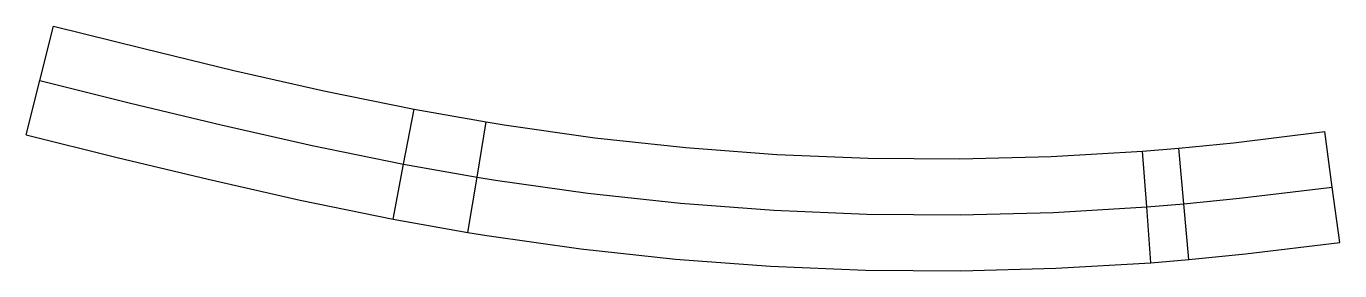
# Model space of a CAD drawing. Extents: x 8915 to 9146, y 3812 to 3855.
import ezdxf

# ---------------------------------------------------------------- set-up
doc = ezdxf.new("R2010")
doc.units = 0
doc.header["$MEASUREMENT"] = 0
doc.layers.add('MILLING', color=7, linetype='CONTINUOUS')

msp = doc.modelspace()

# ---------------------------------------------------------------- linework, layer by layer
at = {"layer": 'MILLING', "color": 8}
for points, elevation in [([(8914.999712, 3836.246547), (8917.380828, 3845.796682), (8919.761944, 3855.346818)], 1955.868792), ([(9145.881596, 3817.312278), (9144.56872, 3827.066824), (9143.255844, 3836.82137)], 1960.790042), ([(9119.365771, 3814.308918), (9118.49107, 3824.112474), (9117.616368, 3833.91603)], 1960.227613)]:
    msp.add_lwpolyline(points, dxfattribs=dict(at, elevation=elevation))
for points in [[(8919.761944, 3855.346818, 1955.868792), (8935.650237, 3851.404928, 1956.179299), (8951.498995, 3847.589443, 1956.489807), (8967.332412, 3844.009503, 1956.800314), (8983.169804, 3840.77386, 1957.110821), (8995.851075, 3838.506249, 1957.359227), (8999.024699, 3837.990793, 1957.434711), (9014.940477, 3835.73147, 1957.81213), (9030.92271, 3834.00383, 1958.18955), (9046.953643, 3832.809792, 1958.566969), (9063.015464, 3832.150683, 1958.944388), (9079.090329, 3832.027234, 1959.321807), (9095.160379, 3832.439584, 1959.699226), (9111.207759, 3833.387274, 1960.076645), (9117.616368, 3833.91603, 1960.227613), (9127.22679, 3834.866613, 1960.438524), (9143.255844, 3836.82137, 1960.790042)], [(8917.380828, 3845.796682, 1955.868792), (8933.302295, 3841.846582, 1956.22031), (8949.250745, 3838.007158, 1956.571827), (8965.250851, 3834.389632, 1956.923345), (8981.322652, 3831.106242, 1957.274863), (8994.240771, 3828.796371, 1957.556077), (8997.479162, 3828.270396, 1957.626381), (9013.719752, 3825.964964, 1957.977899), (9030.028153, 3824.202066, 1958.329417), (9046.386248, 3822.98366, 1958.680935), (9062.775861, 3822.311099, 1959.032452), (9079.178785, 3822.185132, 1959.38397), (9095.576794, 3822.605897, 1959.735488), (9111.951672, 3823.572928, 1960.087006), (9118.49107, 3824.112474, 1960.227613), (9128.285632, 3825.081234, 1960.438524), (9144.56872, 3827.066824, 1960.790042)], [(8979.475499, 3821.438624, 1957.438905), (8981.322652, 3831.106242, 1957.274863), (8983.169804, 3840.77386, 1957.110821)], [(8992.630466, 3819.086493, 1957.752927), (8994.240771, 3828.796371, 1957.556077), (8995.851075, 3838.506249, 1957.359227)], [(8914.999712, 3836.246547, 1955.868792), (8930.954353, 3832.288237, 1956.26132), (8947.002495, 3828.424873, 1956.653848), (8963.169291, 3824.769761, 1957.046376), (8979.475499, 3821.438624, 1957.438905), (8992.630466, 3819.086493, 1957.752927), (8995.933625, 3818.549998, 1957.818051), (9012.499027, 3816.198458, 1958.143667), (9029.133596, 3814.400302, 1958.469284), (9045.818853, 3813.157528, 1958.7949), (9062.536258, 3812.471516, 1959.120517), (9079.26724, 3812.343029, 1959.446133), (9095.99321, 3812.77221, 1959.77175), (9112.695586, 3813.758581, 1960.097366), (9119.365771, 3814.308918, 1960.227613), (9129.344475, 3815.295854, 1960.438524), (9145.881596, 3817.312278, 1960.790042)], [(9112.695586, 3813.758581, 1960.097366), (9111.951672, 3823.572928, 1960.087006), (9111.207759, 3833.387274, 1960.076645)]]:
    msp.add_polyline3d(points, dxfattribs=at)

doc.saveas('drawing.dxf')
